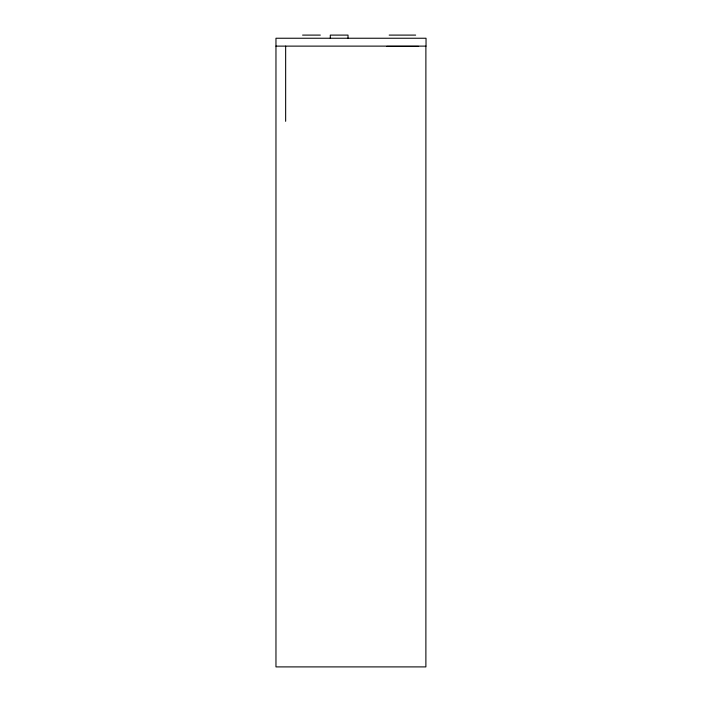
<?xml version="1.0" encoding="UTF-8"?>
<svg xmlns="http://www.w3.org/2000/svg" width="702" height="702" viewBox="0 0 702 702"><rect width="100%" height="100%" fill="white"/><g stroke="black" fill="none" stroke-linecap="round" stroke-linejoin="round"><path stroke-width="1.05" d="M302.588 35.1L320.314 35.1M389.171 35.1L415.645 35.1M275.965 46.121L426.035 46.121L426.035 38.241L275.965 38.241L275.965 666.9L425.886 666.9L425.886 46.121M386.811 46.393L418.62 46.393M348.017 38.241L348.017 35.1L330.291 35.1L330.291 38.241M285.653 46.121L285.653 121.323"/></g></svg>
